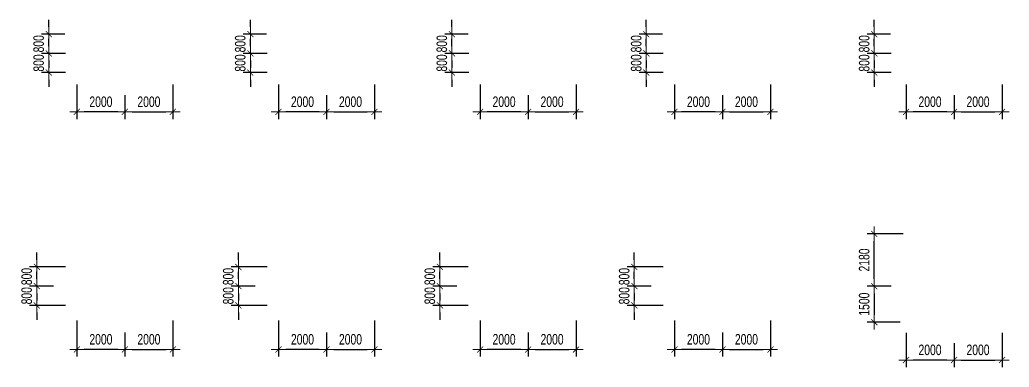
# Model space of a CAD drawing. Header units: millimetres. Extents: x -259680 to 389590, y -106473 to 139263.
# Drawn here: x 101419 to 142650, y 68222 to 82700 of the extents above; entities that cross this region are included whole.
import ezdxf

# ---------------------------------------------------------------- set-up
doc = ezdxf.new("R2010")
doc.units = ezdxf.units.MM
doc.layers.get('Defpoints').update_dxf_attribs({"color": 151, "lineweight": 9})
doc.layers.add('NDC_S_DIM', color=1, linetype='Continuous', lineweight=15)
doc.styles.add('NDC_DIM', font='', dxfattribs={"width": 0.75})
doc.styles.get('NDC_DIM').set_extended_font_data('Dotum')
doc.dimstyles.new('NDC_dim_200', dxfattribs={"dimscale": 200, "dimtxt": 2.2, "dimasz": 1.5, "dimexe": 1.5, "dimexo": 2.5, "dimgap": 1, "dimtad": 1, "dimdec": 0, "dimzin": 0, "dimdsep": 46, "dimtxsty": 'NDC_DIM', "dimblk": 'DIMMARK', "dimcen": 0.09, "dimdle": 1.2, "dimclrd": 1, "dimclre": 1, "dimclrt": 3, "dimadec": 0, "dimazin": 0, "dimtfac": 1, "dimtdec": 0, "dimtix": 1, "dimtofl": 0, "dimtmove": 0, "dimatfit": 3, "dimfxl": 6, "dimfxlon": 1, "dimtolj": 1, "dimtzin": 0, "dimarcsym": 0})

# ---------------------------------------------------------------- blocks, each defined once
blk = doc.blocks.new('DIMMARK')
at = {"layer": 'NDC_S_DIM', "color": 1}
blk.add_line((-1.5, 0), (1, 0), dxfattribs=at)
at = {"layer": 'NDC_S_DIM', "color": 2, "const_width": 0.1}
blk.add_lwpolyline([(-0.42, -0.42), (0.42, 0.42)], dxfattribs=at)
blk = doc.blocks.new('*D536')
at = {"layer": 'Defpoints', "color": 0, "ltscale": 100, "transparency": 16777216}
for p in [(107800, 80500), (105800, 80062), (107800, 78862)]:
    blk.add_point(p, dxfattribs=at)
at = {"layer": 'NDC_S_DIM', "color": 1, "lineweight": -2, "ltscale": 100, "transparency": 16777216}
for p, q in [((107800, 80000), (107800, 78562)), ((105800, 79562), (105800, 78562)), ((106100, 78862), (107500, 78862))]:
    blk.add_line(p, q, dxfattribs=at)
at = {"layer": 'NDC_S_DIM', "color": 1, "lineweight": -2, "ltscale": 100, "transparency": 16777216, "xscale": 300, "yscale": 300, "zscale": 300, "rotation": 180}
blk.add_blockref('DIMMARK', (105800, 78862), dxfattribs=at)
at = {"layer": 'NDC_S_DIM', "color": 1, "lineweight": -2, "ltscale": 100, "transparency": 16777216, "xscale": 300, "yscale": 300, "zscale": 300}
blk.add_blockref('DIMMARK', (107800, 78862), dxfattribs=at)
at = {"layer": 'NDC_S_DIM', "color": 3, "ltscale": 100, "transparency": 16777216, "insert": (106800, 79282), "char_height": 440, "attachment_point": 5, "style": 'NDC_DIM'}
blk.add_mtext('\\A1;2000', dxfattribs=at)
blk = doc.blocks.new('*D537')
at = {"layer": 'Defpoints', "color": 0, "ltscale": 100, "transparency": 16777216}
for p in [(103800, 80500), (105800, 80062), (103800, 78862)]:
    blk.add_point(p, dxfattribs=at)
at = {"layer": 'NDC_S_DIM', "color": 1, "lineweight": -2, "ltscale": 100, "transparency": 16777216}
for p, q in [((103800, 80000), (103800, 78562)), ((105800, 79562), (105800, 78562)), ((105500, 78862), (104100, 78862))]:
    blk.add_line(p, q, dxfattribs=at)
at = {"layer": 'NDC_S_DIM', "color": 1, "lineweight": -2, "ltscale": 100, "transparency": 16777216, "xscale": 300, "yscale": 300, "zscale": 300, "rotation": 180}
blk.add_blockref('DIMMARK', (103800, 78862), dxfattribs=at)
at = {"layer": 'NDC_S_DIM', "color": 1, "lineweight": -2, "ltscale": 100, "transparency": 16777216, "xscale": 300, "yscale": 300, "zscale": 300}
blk.add_blockref('DIMMARK', (105800, 78862), dxfattribs=at)
at = {"layer": 'NDC_S_DIM', "color": 3, "ltscale": 100, "transparency": 16777216, "insert": (104800, 79282), "char_height": 440, "attachment_point": 5, "style": 'NDC_DIM'}
blk.add_mtext('\\A1;2000', dxfattribs=at)
blk = doc.blocks.new('*D538')
at = {"layer": 'Defpoints', "color": 0, "ltscale": 100, "transparency": 16777216}
for p in [(103828, 81300), (102628, 80500), (103828, 80500)]:
    blk.add_point(p, dxfattribs=at)
at = {"layer": 'NDC_S_DIM', "color": 1, "lineweight": -2, "ltscale": 100, "transparency": 16777216}
for p, q in [((102628, 81600), (102628, 81900)), ((103328, 81300), (102328, 81300)), ((103328, 80500), (102328, 80500)), ((102628, 80200), (102628, 79900))]:
    blk.add_line(p, q, dxfattribs=at)
at = {"layer": 'NDC_S_DIM', "color": 1, "lineweight": -2, "ltscale": 100, "transparency": 16777216, "xscale": 300, "yscale": 300, "zscale": 300}
for p, rotation in [((102628, 81300), 270), ((102628, 80500), 90)]:
    blk.add_blockref('DIMMARK', p, dxfattribs=dict(at, rotation=rotation))
at = {"layer": 'NDC_S_DIM', "color": 3, "ltscale": 100, "transparency": 16777216, "insert": (102208, 80900), "char_height": 440, "attachment_point": 5, "rotation": 90, "style": 'NDC_DIM'}
blk.add_mtext('\\A1;800', dxfattribs=at)
blk = doc.blocks.new('*D539')
at = {"layer": 'Defpoints', "color": 0, "ltscale": 100, "transparency": 16777216}
for p in [(102628, 82100), (103800, 82100), (103828, 81300)]:
    blk.add_point(p, dxfattribs=at)
at = {"layer": 'NDC_S_DIM', "color": 1, "lineweight": -2, "ltscale": 100, "transparency": 16777216}
for p, q in [((102628, 82400), (102628, 82700)), ((103300, 82100), (102328, 82100)), ((103328, 81300), (102328, 81300)), ((102628, 81000), (102628, 80700))]:
    blk.add_line(p, q, dxfattribs=at)
at = {"layer": 'NDC_S_DIM', "color": 1, "lineweight": -2, "ltscale": 100, "transparency": 16777216, "xscale": 300, "yscale": 300, "zscale": 300}
for p, rotation in [((102628, 82100), 270), ((102628, 81300), 90)]:
    blk.add_blockref('DIMMARK', p, dxfattribs=dict(at, rotation=rotation))
at = {"layer": 'NDC_S_DIM', "color": 3, "ltscale": 100, "transparency": 16777216, "insert": (102208, 81700), "char_height": 440, "attachment_point": 5, "rotation": 90, "style": 'NDC_DIM'}
blk.add_mtext('\\A1;800', dxfattribs=at)
blk = doc.blocks.new('*D540')
at = {"layer": 'Defpoints', "color": 0, "ltscale": 100, "transparency": 16777216}
for p in [(116200, 80500), (114200, 80062), (116200, 78862)]:
    blk.add_point(p, dxfattribs=at)
at = {"layer": 'NDC_S_DIM', "color": 1, "lineweight": -2, "ltscale": 100, "transparency": 16777216}
for p, q in [((116200, 80000), (116200, 78562)), ((114200, 79562), (114200, 78562)), ((114500, 78862), (115900, 78862))]:
    blk.add_line(p, q, dxfattribs=at)
at = {"layer": 'NDC_S_DIM', "color": 1, "lineweight": -2, "ltscale": 100, "transparency": 16777216, "xscale": 300, "yscale": 300, "zscale": 300, "rotation": 180}
blk.add_blockref('DIMMARK', (114200, 78862), dxfattribs=at)
at = {"layer": 'NDC_S_DIM', "color": 1, "lineweight": -2, "ltscale": 100, "transparency": 16777216, "xscale": 300, "yscale": 300, "zscale": 300}
blk.add_blockref('DIMMARK', (116200, 78862), dxfattribs=at)
at = {"layer": 'NDC_S_DIM', "color": 3, "ltscale": 100, "transparency": 16777216, "insert": (115200, 79282), "char_height": 440, "attachment_point": 5, "style": 'NDC_DIM'}
blk.add_mtext('\\A1;2000', dxfattribs=at)
blk = doc.blocks.new('*D541')
at = {"layer": 'Defpoints', "color": 0, "ltscale": 100, "transparency": 16777216}
for p in [(112200, 80500), (114200, 80062), (112200, 78862)]:
    blk.add_point(p, dxfattribs=at)
at = {"layer": 'NDC_S_DIM', "color": 1, "lineweight": -2, "ltscale": 100, "transparency": 16777216}
for p, q in [((112200, 80000), (112200, 78562)), ((114200, 79562), (114200, 78562)), ((113900, 78862), (112500, 78862))]:
    blk.add_line(p, q, dxfattribs=at)
at = {"layer": 'NDC_S_DIM', "color": 1, "lineweight": -2, "ltscale": 100, "transparency": 16777216, "xscale": 300, "yscale": 300, "zscale": 300, "rotation": 180}
blk.add_blockref('DIMMARK', (112200, 78862), dxfattribs=at)
at = {"layer": 'NDC_S_DIM', "color": 1, "lineweight": -2, "ltscale": 100, "transparency": 16777216, "xscale": 300, "yscale": 300, "zscale": 300}
blk.add_blockref('DIMMARK', (114200, 78862), dxfattribs=at)
at = {"layer": 'NDC_S_DIM', "color": 3, "ltscale": 100, "transparency": 16777216, "insert": (113200, 79282), "char_height": 440, "attachment_point": 5, "style": 'NDC_DIM'}
blk.add_mtext('\\A1;2000', dxfattribs=at)
blk = doc.blocks.new('*D542')
at = {"layer": 'Defpoints', "color": 0, "ltscale": 100, "transparency": 16777216}
for p in [(112228, 81300), (111028, 80500), (112228, 80500)]:
    blk.add_point(p, dxfattribs=at)
at = {"layer": 'NDC_S_DIM', "color": 1, "lineweight": -2, "ltscale": 100, "transparency": 16777216}
for p, q in [((111028, 81600), (111028, 81900)), ((111728, 81300), (110728, 81300)), ((111728, 80500), (110728, 80500)), ((111028, 80200), (111028, 79900))]:
    blk.add_line(p, q, dxfattribs=at)
at = {"layer": 'NDC_S_DIM', "color": 1, "lineweight": -2, "ltscale": 100, "transparency": 16777216, "xscale": 300, "yscale": 300, "zscale": 300}
for p, rotation in [((111028, 81300), 270), ((111028, 80500), 90)]:
    blk.add_blockref('DIMMARK', p, dxfattribs=dict(at, rotation=rotation))
at = {"layer": 'NDC_S_DIM', "color": 3, "ltscale": 100, "transparency": 16777216, "insert": (110608, 80900), "char_height": 440, "attachment_point": 5, "rotation": 90, "style": 'NDC_DIM'}
blk.add_mtext('\\A1;800', dxfattribs=at)
blk = doc.blocks.new('*D597')
at = {"layer": 'Defpoints', "color": 0, "ltscale": 100, "transparency": 16777216}
for p in [(111028, 82100), (112200, 82100), (112228, 81300)]:
    blk.add_point(p, dxfattribs=at)
at = {"layer": 'NDC_S_DIM', "color": 1, "lineweight": -2, "ltscale": 100, "transparency": 16777216}
for p, q in [((111028, 82400), (111028, 82700)), ((111700, 82100), (110728, 82100)), ((111728, 81300), (110728, 81300)), ((111028, 81000), (111028, 80700))]:
    blk.add_line(p, q, dxfattribs=at)
at = {"layer": 'NDC_S_DIM', "color": 1, "lineweight": -2, "ltscale": 100, "transparency": 16777216, "xscale": 300, "yscale": 300, "zscale": 300}
for p, rotation in [((111028, 82100), 270), ((111028, 81300), 90)]:
    blk.add_blockref('DIMMARK', p, dxfattribs=dict(at, rotation=rotation))
at = {"layer": 'NDC_S_DIM', "color": 3, "ltscale": 100, "transparency": 16777216, "insert": (110608, 81700), "char_height": 440, "attachment_point": 5, "rotation": 90, "style": 'NDC_DIM'}
blk.add_mtext('\\A1;800', dxfattribs=at)
blk = doc.blocks.new('*D598')
at = {"layer": 'Defpoints', "color": 0, "ltscale": 100, "transparency": 16777216}
for p in [(132700, 80500), (130700, 80062), (132700, 78862)]:
    blk.add_point(p, dxfattribs=at)
at = {"layer": 'NDC_S_DIM', "color": 1, "lineweight": -2, "ltscale": 100, "transparency": 16777216}
for p, q in [((132700, 80000), (132700, 78562)), ((130700, 79562), (130700, 78562)), ((131000, 78862), (132400, 78862))]:
    blk.add_line(p, q, dxfattribs=at)
at = {"layer": 'NDC_S_DIM', "color": 1, "lineweight": -2, "ltscale": 100, "transparency": 16777216, "xscale": 300, "yscale": 300, "zscale": 300, "rotation": 180}
blk.add_blockref('DIMMARK', (130700, 78862), dxfattribs=at)
at = {"layer": 'NDC_S_DIM', "color": 1, "lineweight": -2, "ltscale": 100, "transparency": 16777216, "xscale": 300, "yscale": 300, "zscale": 300}
blk.add_blockref('DIMMARK', (132700, 78862), dxfattribs=at)
at = {"layer": 'NDC_S_DIM', "color": 3, "ltscale": 100, "transparency": 16777216, "insert": (131700, 79282), "char_height": 440, "attachment_point": 5, "style": 'NDC_DIM'}
blk.add_mtext('\\A1;2000', dxfattribs=at)
blk = doc.blocks.new('*D599')
at = {"layer": 'Defpoints', "color": 0, "ltscale": 100, "transparency": 16777216}
for p in [(128700, 80500), (130700, 80062), (128700, 78862)]:
    blk.add_point(p, dxfattribs=at)
at = {"layer": 'NDC_S_DIM', "color": 1, "lineweight": -2, "ltscale": 100, "transparency": 16777216}
for p, q in [((128700, 80000), (128700, 78562)), ((130700, 79562), (130700, 78562)), ((130400, 78862), (129000, 78862))]:
    blk.add_line(p, q, dxfattribs=at)
at = {"layer": 'NDC_S_DIM', "color": 1, "lineweight": -2, "ltscale": 100, "transparency": 16777216, "xscale": 300, "yscale": 300, "zscale": 300, "rotation": 180}
blk.add_blockref('DIMMARK', (128700, 78862), dxfattribs=at)
at = {"layer": 'NDC_S_DIM', "color": 1, "lineweight": -2, "ltscale": 100, "transparency": 16777216, "xscale": 300, "yscale": 300, "zscale": 300}
blk.add_blockref('DIMMARK', (130700, 78862), dxfattribs=at)
at = {"layer": 'NDC_S_DIM', "color": 3, "ltscale": 100, "transparency": 16777216, "insert": (129700, 79282), "char_height": 440, "attachment_point": 5, "style": 'NDC_DIM'}
blk.add_mtext('\\A1;2000', dxfattribs=at)
blk = doc.blocks.new('*D600')
at = {"layer": 'Defpoints', "color": 0, "ltscale": 100, "transparency": 16777216}
for p in [(128728, 81300), (127528, 80500), (128728, 80500)]:
    blk.add_point(p, dxfattribs=at)
at = {"layer": 'NDC_S_DIM', "color": 1, "lineweight": -2, "ltscale": 100, "transparency": 16777216}
for p, q in [((127528, 81600), (127528, 81900)), ((128228, 81300), (127228, 81300)), ((128228, 80500), (127228, 80500)), ((127528, 80200), (127528, 79900))]:
    blk.add_line(p, q, dxfattribs=at)
at = {"layer": 'NDC_S_DIM', "color": 1, "lineweight": -2, "ltscale": 100, "transparency": 16777216, "xscale": 300, "yscale": 300, "zscale": 300}
for p, rotation in [((127528, 81300), 270), ((127528, 80500), 90)]:
    blk.add_blockref('DIMMARK', p, dxfattribs=dict(at, rotation=rotation))
at = {"layer": 'NDC_S_DIM', "color": 3, "ltscale": 100, "transparency": 16777216, "insert": (127108, 80900), "char_height": 440, "attachment_point": 5, "rotation": 90, "style": 'NDC_DIM'}
blk.add_mtext('\\A1;800', dxfattribs=at)
blk = doc.blocks.new('*D601')
at = {"layer": 'Defpoints', "color": 0, "ltscale": 100, "transparency": 16777216}
for p in [(127528, 82100), (128700, 82100), (128728, 81300)]:
    blk.add_point(p, dxfattribs=at)
at = {"layer": 'NDC_S_DIM', "color": 1, "lineweight": -2, "ltscale": 100, "transparency": 16777216}
for p, q in [((127528, 82400), (127528, 82700)), ((128200, 82100), (127228, 82100)), ((128228, 81300), (127228, 81300)), ((127528, 81000), (127528, 80700))]:
    blk.add_line(p, q, dxfattribs=at)
at = {"layer": 'NDC_S_DIM', "color": 1, "lineweight": -2, "ltscale": 100, "transparency": 16777216, "xscale": 300, "yscale": 300, "zscale": 300}
for p, rotation in [((127528, 82100), 270), ((127528, 81300), 90)]:
    blk.add_blockref('DIMMARK', p, dxfattribs=dict(at, rotation=rotation))
at = {"layer": 'NDC_S_DIM', "color": 3, "ltscale": 100, "transparency": 16777216, "insert": (127108, 81700), "char_height": 440, "attachment_point": 5, "rotation": 90, "style": 'NDC_DIM'}
blk.add_mtext('\\A1;800', dxfattribs=at)
blk = doc.blocks.new('*D602')
at = {"layer": 'Defpoints', "color": 0, "ltscale": 100, "transparency": 16777216}
for p in [(142350, 80500), (140350, 80062), (142350, 78862)]:
    blk.add_point(p, dxfattribs=at)
at = {"layer": 'NDC_S_DIM', "color": 1, "lineweight": -2, "ltscale": 100, "transparency": 16777216}
for p, q in [((142350, 80000), (142350, 78562)), ((140350, 79562), (140350, 78562)), ((140650, 78862), (142050, 78862))]:
    blk.add_line(p, q, dxfattribs=at)
at = {"layer": 'NDC_S_DIM', "color": 1, "lineweight": -2, "ltscale": 100, "transparency": 16777216, "xscale": 300, "yscale": 300, "zscale": 300, "rotation": 180}
blk.add_blockref('DIMMARK', (140350, 78862), dxfattribs=at)
at = {"layer": 'NDC_S_DIM', "color": 1, "lineweight": -2, "ltscale": 100, "transparency": 16777216, "xscale": 300, "yscale": 300, "zscale": 300}
blk.add_blockref('DIMMARK', (142350, 78862), dxfattribs=at)
at = {"layer": 'NDC_S_DIM', "color": 3, "ltscale": 100, "transparency": 16777216, "insert": (141350, 79282), "char_height": 440, "attachment_point": 5, "style": 'NDC_DIM'}
blk.add_mtext('\\A1;2000', dxfattribs=at)
blk = doc.blocks.new('*D603')
at = {"layer": 'Defpoints', "color": 0, "ltscale": 100, "transparency": 16777216}
for p in [(138350, 80500), (140350, 80062), (138350, 78862)]:
    blk.add_point(p, dxfattribs=at)
at = {"layer": 'NDC_S_DIM', "color": 1, "lineweight": -2, "ltscale": 100, "transparency": 16777216}
for p, q in [((138350, 80000), (138350, 78562)), ((140350, 79562), (140350, 78562)), ((140050, 78862), (138650, 78862))]:
    blk.add_line(p, q, dxfattribs=at)
at = {"layer": 'NDC_S_DIM', "color": 1, "lineweight": -2, "ltscale": 100, "transparency": 16777216, "xscale": 300, "yscale": 300, "zscale": 300, "rotation": 180}
blk.add_blockref('DIMMARK', (138350, 78862), dxfattribs=at)
at = {"layer": 'NDC_S_DIM', "color": 1, "lineweight": -2, "ltscale": 100, "transparency": 16777216, "xscale": 300, "yscale": 300, "zscale": 300}
blk.add_blockref('DIMMARK', (140350, 78862), dxfattribs=at)
at = {"layer": 'NDC_S_DIM', "color": 3, "ltscale": 100, "transparency": 16777216, "insert": (139350, 79282), "char_height": 440, "attachment_point": 5, "style": 'NDC_DIM'}
blk.add_mtext('\\A1;2000', dxfattribs=at)
blk = doc.blocks.new('*D604')
at = {"layer": 'Defpoints', "color": 0, "ltscale": 100, "transparency": 16777216}
for p in [(138228, 81300), (137028, 80500), (138228, 80500)]:
    blk.add_point(p, dxfattribs=at)
at = {"layer": 'NDC_S_DIM', "color": 1, "lineweight": -2, "ltscale": 100, "transparency": 16777216}
for p, q in [((137028, 81600), (137028, 81900)), ((137728, 81300), (136728, 81300)), ((137728, 80500), (136728, 80500)), ((137028, 80200), (137028, 79900))]:
    blk.add_line(p, q, dxfattribs=at)
at = {"layer": 'NDC_S_DIM', "color": 1, "lineweight": -2, "ltscale": 100, "transparency": 16777216, "xscale": 300, "yscale": 300, "zscale": 300}
for p, rotation in [((137028, 81300), 270), ((137028, 80500), 90)]:
    blk.add_blockref('DIMMARK', p, dxfattribs=dict(at, rotation=rotation))
at = {"layer": 'NDC_S_DIM', "color": 3, "ltscale": 100, "transparency": 16777216, "insert": (136608, 80900), "char_height": 440, "attachment_point": 5, "rotation": 90, "style": 'NDC_DIM'}
blk.add_mtext('\\A1;800', dxfattribs=at)
blk = doc.blocks.new('*D605')
at = {"layer": 'Defpoints', "color": 0, "ltscale": 100, "transparency": 16777216}
for p in [(137028, 82100), (138200, 82100), (138228, 81300)]:
    blk.add_point(p, dxfattribs=at)
at = {"layer": 'NDC_S_DIM', "color": 1, "lineweight": -2, "ltscale": 100, "transparency": 16777216}
for p, q in [((137028, 82400), (137028, 82700)), ((137700, 82100), (136728, 82100)), ((137728, 81300), (136728, 81300)), ((137028, 81000), (137028, 80700))]:
    blk.add_line(p, q, dxfattribs=at)
at = {"layer": 'NDC_S_DIM', "color": 1, "lineweight": -2, "ltscale": 100, "transparency": 16777216, "xscale": 300, "yscale": 300, "zscale": 300}
for p, rotation in [((137028, 82100), 270), ((137028, 81300), 90)]:
    blk.add_blockref('DIMMARK', p, dxfattribs=dict(at, rotation=rotation))
at = {"layer": 'NDC_S_DIM', "color": 3, "ltscale": 100, "transparency": 16777216, "insert": (136608, 81700), "char_height": 440, "attachment_point": 5, "rotation": 90, "style": 'NDC_DIM'}
blk.add_mtext('\\A1;800', dxfattribs=at)
blk = doc.blocks.new('*D583')
at = {"layer": 'Defpoints', "color": 0, "ltscale": 100, "transparency": 16777216}
for p in [(142350, 70160), (140350, 69722), (142350, 68522)]:
    blk.add_point(p, dxfattribs=at)
at = {"layer": 'NDC_S_DIM', "color": 1, "lineweight": -2, "ltscale": 100, "transparency": 16777216}
for p, q in [((142350, 69660), (142350, 68222)), ((140350, 69222), (140350, 68222)), ((140650, 68522), (142050, 68522))]:
    blk.add_line(p, q, dxfattribs=at)
at = {"layer": 'NDC_S_DIM', "color": 1, "lineweight": -2, "ltscale": 100, "transparency": 16777216, "xscale": 300, "yscale": 300, "zscale": 300, "rotation": 180}
blk.add_blockref('DIMMARK', (140350, 68522), dxfattribs=at)
at = {"layer": 'NDC_S_DIM', "color": 1, "lineweight": -2, "ltscale": 100, "transparency": 16777216, "xscale": 300, "yscale": 300, "zscale": 300}
blk.add_blockref('DIMMARK', (142350, 68522), dxfattribs=at)
at = {"layer": 'NDC_S_DIM', "color": 3, "ltscale": 100, "transparency": 16777216, "insert": (141350, 68942), "char_height": 440, "attachment_point": 5, "style": 'NDC_DIM'}
blk.add_mtext('\\A1;2000', dxfattribs=at)
blk = doc.blocks.new('*D584')
at = {"layer": 'Defpoints', "color": 0, "ltscale": 100, "transparency": 16777216}
for p in [(138350, 70160), (140350, 69722), (138350, 68522)]:
    blk.add_point(p, dxfattribs=at)
at = {"layer": 'NDC_S_DIM', "color": 1, "lineweight": -2, "ltscale": 100, "transparency": 16777216}
for p, q in [((138350, 69660), (138350, 68222)), ((140350, 69222), (140350, 68222)), ((140050, 68522), (138650, 68522))]:
    blk.add_line(p, q, dxfattribs=at)
at = {"layer": 'NDC_S_DIM', "color": 1, "lineweight": -2, "ltscale": 100, "transparency": 16777216, "xscale": 300, "yscale": 300, "zscale": 300, "rotation": 180}
blk.add_blockref('DIMMARK', (138350, 68522), dxfattribs=at)
at = {"layer": 'NDC_S_DIM', "color": 1, "lineweight": -2, "ltscale": 100, "transparency": 16777216, "xscale": 300, "yscale": 300, "zscale": 300}
blk.add_blockref('DIMMARK', (140350, 68522), dxfattribs=at)
at = {"layer": 'NDC_S_DIM', "color": 3, "ltscale": 100, "transparency": 16777216, "insert": (139350, 68942), "char_height": 440, "attachment_point": 5, "style": 'NDC_DIM'}
blk.add_mtext('\\A1;2000', dxfattribs=at)
blk = doc.blocks.new('*D585')
at = {"layer": 'Defpoints', "color": 0, "ltscale": 100, "transparency": 16777216}
for p in [(138228, 71600), (137028, 70100), (138610, 70100)]:
    blk.add_point(p, dxfattribs=at)
at = {"layer": 'NDC_S_DIM', "color": 1, "lineweight": -2, "ltscale": 100, "transparency": 16777216}
for p, q in [((137728, 71600), (136728, 71600)), ((137028, 71300), (137028, 70400)), ((138110, 70100), (136728, 70100))]:
    blk.add_line(p, q, dxfattribs=at)
at = {"layer": 'NDC_S_DIM', "color": 1, "lineweight": -2, "ltscale": 100, "transparency": 16777216, "xscale": 300, "yscale": 300, "zscale": 300}
for p, rotation in [((137028, 71600), 90), ((137028, 70100), 270)]:
    blk.add_blockref('DIMMARK', p, dxfattribs=dict(at, rotation=rotation))
at = {"layer": 'NDC_S_DIM', "color": 3, "ltscale": 100, "transparency": 16777216, "insert": (136608, 70850), "char_height": 440, "attachment_point": 5, "rotation": 90, "style": 'NDC_DIM'}
blk.add_mtext('\\A1;1500', dxfattribs=at)
blk = doc.blocks.new('*D586')
at = {"layer": 'Defpoints', "color": 0, "ltscale": 100, "transparency": 16777216}
for p in [(137028, 73780), (139550, 73780), (138228, 71600)]:
    blk.add_point(p, dxfattribs=at)
at = {"layer": 'NDC_S_DIM', "color": 1, "lineweight": -2, "ltscale": 100, "transparency": 16777216}
for p, q in [((138228, 73780), (136728, 73780)), ((137028, 71900), (137028, 73480)), ((137728, 71600), (136728, 71600))]:
    blk.add_line(p, q, dxfattribs=at)
at = {"layer": 'NDC_S_DIM', "color": 1, "lineweight": -2, "ltscale": 100, "transparency": 16777216, "xscale": 300, "yscale": 300, "zscale": 300}
for p, rotation in [((137028, 73780), 90), ((137028, 71600), 270)]:
    blk.add_blockref('DIMMARK', p, dxfattribs=dict(at, rotation=rotation))
at = {"layer": 'NDC_S_DIM', "color": 3, "ltscale": 100, "transparency": 16777216, "insert": (136608, 72690), "char_height": 440, "attachment_point": 5, "rotation": 90, "style": 'NDC_DIM'}
blk.add_mtext('\\A1;2180', dxfattribs=at)
blk = doc.blocks.new('*D590')
at = {"layer": 'Defpoints', "color": 0, "ltscale": 100, "transparency": 16777216}
for p in [(107800, 71170), (105800, 70162), (107800, 68962)]:
    blk.add_point(p, dxfattribs=at)
at = {"layer": 'NDC_S_DIM', "color": 1, "lineweight": -2, "ltscale": 100, "transparency": 16777216}
for p, q in [((107800, 70162), (107800, 68662)), ((105800, 69662), (105800, 68662)), ((106100, 68962), (107500, 68962))]:
    blk.add_line(p, q, dxfattribs=at)
at = {"layer": 'NDC_S_DIM', "color": 1, "lineweight": -2, "ltscale": 100, "transparency": 16777216, "xscale": 300, "yscale": 300, "zscale": 300, "rotation": 180}
blk.add_blockref('DIMMARK', (105800, 68962), dxfattribs=at)
at = {"layer": 'NDC_S_DIM', "color": 1, "lineweight": -2, "ltscale": 100, "transparency": 16777216, "xscale": 300, "yscale": 300, "zscale": 300}
blk.add_blockref('DIMMARK', (107800, 68962), dxfattribs=at)
at = {"layer": 'NDC_S_DIM', "color": 3, "ltscale": 100, "transparency": 16777216, "insert": (106800, 69382), "char_height": 440, "attachment_point": 5, "style": 'NDC_DIM'}
blk.add_mtext('\\A1;2000', dxfattribs=at)
blk = doc.blocks.new('*D591')
at = {"layer": 'Defpoints', "color": 0, "ltscale": 100, "transparency": 16777216}
for p in [(103800, 71110), (105800, 70162), (103800, 68962)]:
    blk.add_point(p, dxfattribs=at)
at = {"layer": 'NDC_S_DIM', "color": 1, "lineweight": -2, "ltscale": 100, "transparency": 16777216}
for p, q in [((103800, 70162), (103800, 68662)), ((105800, 69662), (105800, 68662)), ((105500, 68962), (104100, 68962))]:
    blk.add_line(p, q, dxfattribs=at)
at = {"layer": 'NDC_S_DIM', "color": 1, "lineweight": -2, "ltscale": 100, "transparency": 16777216, "xscale": 300, "yscale": 300, "zscale": 300, "rotation": 180}
blk.add_blockref('DIMMARK', (103800, 68962), dxfattribs=at)
at = {"layer": 'NDC_S_DIM', "color": 1, "lineweight": -2, "ltscale": 100, "transparency": 16777216, "xscale": 300, "yscale": 300, "zscale": 300}
blk.add_blockref('DIMMARK', (105800, 68962), dxfattribs=at)
at = {"layer": 'NDC_S_DIM', "color": 3, "ltscale": 100, "transparency": 16777216, "insert": (104800, 69382), "char_height": 440, "attachment_point": 5, "style": 'NDC_DIM'}
blk.add_mtext('\\A1;2000', dxfattribs=at)
blk = doc.blocks.new('*D592')
at = {"layer": 'Defpoints', "color": 0, "ltscale": 100, "transparency": 16777216}
for p in [(103328, 71600), (102128, 70800), (104030, 70800)]:
    blk.add_point(p, dxfattribs=at)
at = {"layer": 'NDC_S_DIM', "color": 1, "lineweight": -2, "ltscale": 100, "transparency": 16777216}
for p, q in [((102128, 71900), (102128, 72200)), ((102828, 71600), (101828, 71600)), ((103328, 70800), (101828, 70800)), ((102128, 70500), (102128, 70200))]:
    blk.add_line(p, q, dxfattribs=at)
at = {"layer": 'NDC_S_DIM', "color": 1, "lineweight": -2, "ltscale": 100, "transparency": 16777216, "xscale": 300, "yscale": 300, "zscale": 300}
for p, rotation in [((102128, 71600), 270), ((102128, 70800), 90)]:
    blk.add_blockref('DIMMARK', p, dxfattribs=dict(at, rotation=rotation))
at = {"layer": 'NDC_S_DIM', "color": 3, "ltscale": 100, "transparency": 16777216, "insert": (101708, 71200), "char_height": 440, "attachment_point": 5, "rotation": 90, "style": 'NDC_DIM'}
blk.add_mtext('\\A1;800', dxfattribs=at)
blk = doc.blocks.new('*D593')
at = {"layer": 'Defpoints', "color": 0, "ltscale": 100, "transparency": 16777216}
for p in [(102128, 72400), (103910, 72400), (103328, 71600)]:
    blk.add_point(p, dxfattribs=at)
at = {"layer": 'NDC_S_DIM', "color": 1, "lineweight": -2, "ltscale": 100, "transparency": 16777216}
for p, q in [((102128, 72700), (102128, 73000)), ((103328, 72400), (101828, 72400)), ((102828, 71600), (101828, 71600)), ((102128, 71300), (102128, 71000))]:
    blk.add_line(p, q, dxfattribs=at)
at = {"layer": 'NDC_S_DIM', "color": 1, "lineweight": -2, "ltscale": 100, "transparency": 16777216, "xscale": 300, "yscale": 300, "zscale": 300}
for p, rotation in [((102128, 72400), 270), ((102128, 71600), 90)]:
    blk.add_blockref('DIMMARK', p, dxfattribs=dict(at, rotation=rotation))
at = {"layer": 'NDC_S_DIM', "color": 3, "ltscale": 100, "transparency": 16777216, "insert": (101708, 72000), "char_height": 440, "attachment_point": 5, "rotation": 90, "style": 'NDC_DIM'}
blk.add_mtext('\\A1;800', dxfattribs=at)
blk = doc.blocks.new('*D594')
at = {"layer": 'Defpoints', "color": 0, "ltscale": 100, "transparency": 16777216}
for p in [(116200, 71040), (114200, 70162), (116200, 68962)]:
    blk.add_point(p, dxfattribs=at)
at = {"layer": 'NDC_S_DIM', "color": 1, "lineweight": -2, "ltscale": 100, "transparency": 16777216}
for p, q in [((116200, 70162), (116200, 68662)), ((114200, 69662), (114200, 68662)), ((114500, 68962), (115900, 68962))]:
    blk.add_line(p, q, dxfattribs=at)
at = {"layer": 'NDC_S_DIM', "color": 1, "lineweight": -2, "ltscale": 100, "transparency": 16777216, "xscale": 300, "yscale": 300, "zscale": 300, "rotation": 180}
blk.add_blockref('DIMMARK', (114200, 68962), dxfattribs=at)
at = {"layer": 'NDC_S_DIM', "color": 1, "lineweight": -2, "ltscale": 100, "transparency": 16777216, "xscale": 300, "yscale": 300, "zscale": 300}
blk.add_blockref('DIMMARK', (116200, 68962), dxfattribs=at)
at = {"layer": 'NDC_S_DIM', "color": 3, "ltscale": 100, "transparency": 16777216, "insert": (115200, 69382), "char_height": 440, "attachment_point": 5, "style": 'NDC_DIM'}
blk.add_mtext('\\A1;2000', dxfattribs=at)
blk = doc.blocks.new('*D595')
at = {"layer": 'Defpoints', "color": 0, "ltscale": 100, "transparency": 16777216}
for p in [(112200, 70910), (114200, 70162), (112200, 68962)]:
    blk.add_point(p, dxfattribs=at)
at = {"layer": 'NDC_S_DIM', "color": 1, "lineweight": -2, "ltscale": 100, "transparency": 16777216}
for p, q in [((112200, 70162), (112200, 68662)), ((114200, 69662), (114200, 68662)), ((113900, 68962), (112500, 68962))]:
    blk.add_line(p, q, dxfattribs=at)
at = {"layer": 'NDC_S_DIM', "color": 1, "lineweight": -2, "ltscale": 100, "transparency": 16777216, "xscale": 300, "yscale": 300, "zscale": 300, "rotation": 180}
blk.add_blockref('DIMMARK', (112200, 68962), dxfattribs=at)
at = {"layer": 'NDC_S_DIM', "color": 1, "lineweight": -2, "ltscale": 100, "transparency": 16777216, "xscale": 300, "yscale": 300, "zscale": 300}
blk.add_blockref('DIMMARK', (114200, 68962), dxfattribs=at)
at = {"layer": 'NDC_S_DIM', "color": 3, "ltscale": 100, "transparency": 16777216, "insert": (113200, 69382), "char_height": 440, "attachment_point": 5, "style": 'NDC_DIM'}
blk.add_mtext('\\A1;2000', dxfattribs=at)
blk = doc.blocks.new('*D596')
at = {"layer": 'Defpoints', "color": 0, "ltscale": 100, "transparency": 16777216}
for p in [(111728, 71600), (110528, 70800), (112370, 70800)]:
    blk.add_point(p, dxfattribs=at)
at = {"layer": 'NDC_S_DIM', "color": 1, "lineweight": -2, "ltscale": 100, "transparency": 16777216}
for p, q in [((110528, 71900), (110528, 72200)), ((111228, 71600), (110228, 71600)), ((111728, 70800), (110228, 70800)), ((110528, 70500), (110528, 70200))]:
    blk.add_line(p, q, dxfattribs=at)
at = {"layer": 'NDC_S_DIM', "color": 1, "lineweight": -2, "ltscale": 100, "transparency": 16777216, "xscale": 300, "yscale": 300, "zscale": 300}
for p, rotation in [((110528, 71600), 270), ((110528, 70800), 90)]:
    blk.add_blockref('DIMMARK', p, dxfattribs=dict(at, rotation=rotation))
at = {"layer": 'NDC_S_DIM', "color": 3, "ltscale": 100, "transparency": 16777216, "insert": (110108, 71200), "char_height": 440, "attachment_point": 5, "rotation": 90, "style": 'NDC_DIM'}
blk.add_mtext('\\A1;800', dxfattribs=at)
blk = doc.blocks.new('*D511')
at = {"layer": 'Defpoints', "color": 0, "ltscale": 100, "transparency": 16777216}
for p in [(110528, 72400), (112280, 72400), (111728, 71600)]:
    blk.add_point(p, dxfattribs=at)
at = {"layer": 'NDC_S_DIM', "color": 1, "lineweight": -2, "ltscale": 100, "transparency": 16777216}
for p, q in [((110528, 72700), (110528, 73000)), ((111728, 72400), (110228, 72400)), ((111228, 71600), (110228, 71600)), ((110528, 71300), (110528, 71000))]:
    blk.add_line(p, q, dxfattribs=at)
at = {"layer": 'NDC_S_DIM', "color": 1, "lineweight": -2, "ltscale": 100, "transparency": 16777216, "xscale": 300, "yscale": 300, "zscale": 300}
for p, rotation in [((110528, 72400), 270), ((110528, 71600), 90)]:
    blk.add_blockref('DIMMARK', p, dxfattribs=dict(at, rotation=rotation))
at = {"layer": 'NDC_S_DIM', "color": 3, "ltscale": 100, "transparency": 16777216, "insert": (110108, 72000), "char_height": 440, "attachment_point": 5, "rotation": 90, "style": 'NDC_DIM'}
blk.add_mtext('\\A1;800', dxfattribs=at)
blk = doc.blocks.new('*D512')
at = {"layer": 'Defpoints', "color": 0, "ltscale": 100, "transparency": 16777216}
for p in [(124600, 71080), (122600, 70162), (124600, 68962)]:
    blk.add_point(p, dxfattribs=at)
at = {"layer": 'NDC_S_DIM', "color": 1, "lineweight": -2, "ltscale": 100, "transparency": 16777216}
for p, q in [((124600, 70162), (124600, 68662)), ((122600, 69662), (122600, 68662)), ((122900, 68962), (124300, 68962))]:
    blk.add_line(p, q, dxfattribs=at)
at = {"layer": 'NDC_S_DIM', "color": 1, "lineweight": -2, "ltscale": 100, "transparency": 16777216, "xscale": 300, "yscale": 300, "zscale": 300, "rotation": 180}
blk.add_blockref('DIMMARK', (122600, 68962), dxfattribs=at)
at = {"layer": 'NDC_S_DIM', "color": 1, "lineweight": -2, "ltscale": 100, "transparency": 16777216, "xscale": 300, "yscale": 300, "zscale": 300}
blk.add_blockref('DIMMARK', (124600, 68962), dxfattribs=at)
at = {"layer": 'NDC_S_DIM', "color": 3, "ltscale": 100, "transparency": 16777216, "insert": (123600, 69382), "char_height": 440, "attachment_point": 5, "style": 'NDC_DIM'}
blk.add_mtext('\\A1;2000', dxfattribs=at)
blk = doc.blocks.new('*D513')
at = {"layer": 'Defpoints', "color": 0, "ltscale": 100, "transparency": 16777216}
for p in [(120600, 71020), (122600, 70162), (120600, 68962)]:
    blk.add_point(p, dxfattribs=at)
at = {"layer": 'NDC_S_DIM', "color": 1, "lineweight": -2, "ltscale": 100, "transparency": 16777216}
for p, q in [((120600, 70162), (120600, 68662)), ((122600, 69662), (122600, 68662)), ((122300, 68962), (120900, 68962))]:
    blk.add_line(p, q, dxfattribs=at)
at = {"layer": 'NDC_S_DIM', "color": 1, "lineweight": -2, "ltscale": 100, "transparency": 16777216, "xscale": 300, "yscale": 300, "zscale": 300, "rotation": 180}
blk.add_blockref('DIMMARK', (120600, 68962), dxfattribs=at)
at = {"layer": 'NDC_S_DIM', "color": 1, "lineweight": -2, "ltscale": 100, "transparency": 16777216, "xscale": 300, "yscale": 300, "zscale": 300}
blk.add_blockref('DIMMARK', (122600, 68962), dxfattribs=at)
at = {"layer": 'NDC_S_DIM', "color": 3, "ltscale": 100, "transparency": 16777216, "insert": (121600, 69382), "char_height": 440, "attachment_point": 5, "style": 'NDC_DIM'}
blk.add_mtext('\\A1;2000', dxfattribs=at)
blk = doc.blocks.new('*D514')
at = {"layer": 'Defpoints', "color": 0, "ltscale": 100, "transparency": 16777216}
for p in [(120128, 71600), (118928, 70800), (120600, 70800)]:
    blk.add_point(p, dxfattribs=at)
at = {"layer": 'NDC_S_DIM', "color": 1, "lineweight": -2, "ltscale": 100, "transparency": 16777216}
for p, q in [((118928, 71900), (118928, 72200)), ((119628, 71600), (118628, 71600)), ((120100, 70800), (118628, 70800)), ((118928, 70500), (118928, 70200))]:
    blk.add_line(p, q, dxfattribs=at)
at = {"layer": 'NDC_S_DIM', "color": 1, "lineweight": -2, "ltscale": 100, "transparency": 16777216, "xscale": 300, "yscale": 300, "zscale": 300}
for p, rotation in [((118928, 71600), 270), ((118928, 70800), 90)]:
    blk.add_blockref('DIMMARK', p, dxfattribs=dict(at, rotation=rotation))
at = {"layer": 'NDC_S_DIM', "color": 3, "ltscale": 100, "transparency": 16777216, "insert": (118508, 71200), "char_height": 440, "attachment_point": 5, "rotation": 90, "style": 'NDC_DIM'}
blk.add_mtext('\\A1;800', dxfattribs=at)
blk = doc.blocks.new('*D515')
at = {"layer": 'Defpoints', "color": 0, "ltscale": 100, "transparency": 16777216}
for p in [(118928, 72400), (120600, 72400), (120128, 71600)]:
    blk.add_point(p, dxfattribs=at)
at = {"layer": 'NDC_S_DIM', "color": 1, "lineweight": -2, "ltscale": 100, "transparency": 16777216}
for p, q in [((118928, 72700), (118928, 73000)), ((120100, 72400), (118628, 72400)), ((119628, 71600), (118628, 71600)), ((118928, 71300), (118928, 71000))]:
    blk.add_line(p, q, dxfattribs=at)
at = {"layer": 'NDC_S_DIM', "color": 1, "lineweight": -2, "ltscale": 100, "transparency": 16777216, "xscale": 300, "yscale": 300, "zscale": 300}
for p, rotation in [((118928, 72400), 270), ((118928, 71600), 90)]:
    blk.add_blockref('DIMMARK', p, dxfattribs=dict(at, rotation=rotation))
at = {"layer": 'NDC_S_DIM', "color": 3, "ltscale": 100, "transparency": 16777216, "insert": (118508, 72000), "char_height": 440, "attachment_point": 5, "rotation": 90, "style": 'NDC_DIM'}
blk.add_mtext('\\A1;800', dxfattribs=at)
blk = doc.blocks.new('*D516')
at = {"layer": 'Defpoints', "color": 0, "ltscale": 100, "transparency": 16777216}
for p in [(132700, 71160), (130700, 70162), (132700, 68962)]:
    blk.add_point(p, dxfattribs=at)
at = {"layer": 'NDC_S_DIM', "color": 1, "lineweight": -2, "ltscale": 100, "transparency": 16777216}
for p, q in [((132700, 70162), (132700, 68662)), ((130700, 69662), (130700, 68662)), ((131000, 68962), (132400, 68962))]:
    blk.add_line(p, q, dxfattribs=at)
at = {"layer": 'NDC_S_DIM', "color": 1, "lineweight": -2, "ltscale": 100, "transparency": 16777216, "xscale": 300, "yscale": 300, "zscale": 300, "rotation": 180}
blk.add_blockref('DIMMARK', (130700, 68962), dxfattribs=at)
at = {"layer": 'NDC_S_DIM', "color": 1, "lineweight": -2, "ltscale": 100, "transparency": 16777216, "xscale": 300, "yscale": 300, "zscale": 300}
blk.add_blockref('DIMMARK', (132700, 68962), dxfattribs=at)
at = {"layer": 'NDC_S_DIM', "color": 3, "ltscale": 100, "transparency": 16777216, "insert": (131700, 69382), "char_height": 440, "attachment_point": 5, "style": 'NDC_DIM'}
blk.add_mtext('\\A1;2000', dxfattribs=at)
blk = doc.blocks.new('*D517')
at = {"layer": 'Defpoints', "color": 0, "ltscale": 100, "transparency": 16777216}
for p in [(128700, 71250), (130700, 70162), (128700, 68962)]:
    blk.add_point(p, dxfattribs=at)
at = {"layer": 'NDC_S_DIM', "color": 1, "lineweight": -2, "ltscale": 100, "transparency": 16777216}
for p, q in [((128700, 70162), (128700, 68662)), ((130700, 69662), (130700, 68662)), ((130400, 68962), (129000, 68962))]:
    blk.add_line(p, q, dxfattribs=at)
at = {"layer": 'NDC_S_DIM', "color": 1, "lineweight": -2, "ltscale": 100, "transparency": 16777216, "xscale": 300, "yscale": 300, "zscale": 300, "rotation": 180}
blk.add_blockref('DIMMARK', (128700, 68962), dxfattribs=at)
at = {"layer": 'NDC_S_DIM', "color": 1, "lineweight": -2, "ltscale": 100, "transparency": 16777216, "xscale": 300, "yscale": 300, "zscale": 300}
blk.add_blockref('DIMMARK', (130700, 68962), dxfattribs=at)
at = {"layer": 'NDC_S_DIM', "color": 3, "ltscale": 100, "transparency": 16777216, "insert": (129700, 69382), "char_height": 440, "attachment_point": 5, "style": 'NDC_DIM'}
blk.add_mtext('\\A1;2000', dxfattribs=at)
blk = doc.blocks.new('*D518')
at = {"layer": 'Defpoints', "color": 0, "ltscale": 100, "transparency": 16777216}
for p in [(128228, 71600), (127028, 70800), (128790, 70800)]:
    blk.add_point(p, dxfattribs=at)
at = {"layer": 'NDC_S_DIM', "color": 1, "lineweight": -2, "ltscale": 100, "transparency": 16777216}
for p, q in [((127028, 71900), (127028, 72200)), ((127728, 71600), (126728, 71600)), ((128228, 70800), (126728, 70800)), ((127028, 70500), (127028, 70200))]:
    blk.add_line(p, q, dxfattribs=at)
at = {"layer": 'NDC_S_DIM', "color": 1, "lineweight": -2, "ltscale": 100, "transparency": 16777216, "xscale": 300, "yscale": 300, "zscale": 300}
for p, rotation in [((127028, 71600), 270), ((127028, 70800), 90)]:
    blk.add_blockref('DIMMARK', p, dxfattribs=dict(at, rotation=rotation))
at = {"layer": 'NDC_S_DIM', "color": 3, "ltscale": 100, "transparency": 16777216, "insert": (126608, 71200), "char_height": 440, "attachment_point": 5, "rotation": 90, "style": 'NDC_DIM'}
blk.add_mtext('\\A1;800', dxfattribs=at)
blk = doc.blocks.new('*D519')
at = {"layer": 'Defpoints', "color": 0, "ltscale": 100, "transparency": 16777216}
for p in [(127028, 72400), (128750, 72400), (128228, 71600)]:
    blk.add_point(p, dxfattribs=at)
at = {"layer": 'NDC_S_DIM', "color": 1, "lineweight": -2, "ltscale": 100, "transparency": 16777216}
for p, q in [((127028, 72700), (127028, 73000)), ((128228, 72400), (126728, 72400)), ((127728, 71600), (126728, 71600)), ((127028, 71300), (127028, 71000))]:
    blk.add_line(p, q, dxfattribs=at)
at = {"layer": 'NDC_S_DIM', "color": 1, "lineweight": -2, "ltscale": 100, "transparency": 16777216, "xscale": 300, "yscale": 300, "zscale": 300}
for p, rotation in [((127028, 72400), 270), ((127028, 71600), 90)]:
    blk.add_blockref('DIMMARK', p, dxfattribs=dict(at, rotation=rotation))
at = {"layer": 'NDC_S_DIM', "color": 3, "ltscale": 100, "transparency": 16777216, "insert": (126608, 72000), "char_height": 440, "attachment_point": 5, "rotation": 90, "style": 'NDC_DIM'}
blk.add_mtext('\\A1;800', dxfattribs=at)
blk = doc.blocks.new('*D301')
at = {"layer": 'Defpoints', "color": 0, "ltscale": 100, "transparency": 16777216}
for p in [(124600, 80500), (122600, 80062), (124600, 78862)]:
    blk.add_point(p, dxfattribs=at)
at = {"layer": 'NDC_S_DIM', "color": 1, "lineweight": -2, "ltscale": 100, "transparency": 16777216}
for p, q in [((124600, 80000), (124600, 78562)), ((122600, 79562), (122600, 78562)), ((122900, 78862), (124300, 78862))]:
    blk.add_line(p, q, dxfattribs=at)
at = {"layer": 'NDC_S_DIM', "color": 1, "lineweight": -2, "ltscale": 100, "transparency": 16777216, "xscale": 300, "yscale": 300, "zscale": 300, "rotation": 180}
blk.add_blockref('DIMMARK', (122600, 78862), dxfattribs=at)
at = {"layer": 'NDC_S_DIM', "color": 1, "lineweight": -2, "ltscale": 100, "transparency": 16777216, "xscale": 300, "yscale": 300, "zscale": 300}
blk.add_blockref('DIMMARK', (124600, 78862), dxfattribs=at)
at = {"layer": 'NDC_S_DIM', "color": 3, "ltscale": 100, "transparency": 16777216, "insert": (123600, 79282), "char_height": 440, "attachment_point": 5, "style": 'NDC_DIM'}
blk.add_mtext('\\A1;2000', dxfattribs=at)
blk = doc.blocks.new('*D302')
at = {"layer": 'Defpoints', "color": 0, "ltscale": 100, "transparency": 16777216}
for p in [(120600, 80500), (122600, 80062), (120600, 78862)]:
    blk.add_point(p, dxfattribs=at)
at = {"layer": 'NDC_S_DIM', "color": 1, "lineweight": -2, "ltscale": 100, "transparency": 16777216}
for p, q in [((120600, 80000), (120600, 78562)), ((122600, 79562), (122600, 78562)), ((122300, 78862), (120900, 78862))]:
    blk.add_line(p, q, dxfattribs=at)
at = {"layer": 'NDC_S_DIM', "color": 1, "lineweight": -2, "ltscale": 100, "transparency": 16777216, "xscale": 300, "yscale": 300, "zscale": 300, "rotation": 180}
blk.add_blockref('DIMMARK', (120600, 78862), dxfattribs=at)
at = {"layer": 'NDC_S_DIM', "color": 1, "lineweight": -2, "ltscale": 100, "transparency": 16777216, "xscale": 300, "yscale": 300, "zscale": 300}
blk.add_blockref('DIMMARK', (122600, 78862), dxfattribs=at)
at = {"layer": 'NDC_S_DIM', "color": 3, "ltscale": 100, "transparency": 16777216, "insert": (121600, 79282), "char_height": 440, "attachment_point": 5, "style": 'NDC_DIM'}
blk.add_mtext('\\A1;2000', dxfattribs=at)
blk = doc.blocks.new('*D362')
at = {"layer": 'Defpoints', "color": 0, "ltscale": 100, "transparency": 16777216}
for p in [(120628, 81300), (119428, 80500), (120628, 80500)]:
    blk.add_point(p, dxfattribs=at)
at = {"layer": 'NDC_S_DIM', "color": 1, "lineweight": -2, "ltscale": 100, "transparency": 16777216}
for p, q in [((119428, 81600), (119428, 81900)), ((120128, 81300), (119128, 81300)), ((120128, 80500), (119128, 80500)), ((119428, 80200), (119428, 79900))]:
    blk.add_line(p, q, dxfattribs=at)
at = {"layer": 'NDC_S_DIM', "color": 1, "lineweight": -2, "ltscale": 100, "transparency": 16777216, "xscale": 300, "yscale": 300, "zscale": 300}
for p, rotation in [((119428, 81300), 270), ((119428, 80500), 90)]:
    blk.add_blockref('DIMMARK', p, dxfattribs=dict(at, rotation=rotation))
at = {"layer": 'NDC_S_DIM', "color": 3, "ltscale": 100, "transparency": 16777216, "insert": (119008, 80900), "char_height": 440, "attachment_point": 5, "rotation": 90, "style": 'NDC_DIM'}
blk.add_mtext('\\A1;800', dxfattribs=at)
blk = doc.blocks.new('*D363')
at = {"layer": 'Defpoints', "color": 0, "ltscale": 100, "transparency": 16777216}
for p in [(119428, 82100), (120600, 82100), (120628, 81300)]:
    blk.add_point(p, dxfattribs=at)
at = {"layer": 'NDC_S_DIM', "color": 1, "lineweight": -2, "ltscale": 100, "transparency": 16777216}
for p, q in [((119428, 82400), (119428, 82700)), ((120100, 82100), (119128, 82100)), ((120128, 81300), (119128, 81300)), ((119428, 81000), (119428, 80700))]:
    blk.add_line(p, q, dxfattribs=at)
at = {"layer": 'NDC_S_DIM', "color": 1, "lineweight": -2, "ltscale": 100, "transparency": 16777216, "xscale": 300, "yscale": 300, "zscale": 300}
for p, rotation in [((119428, 82100), 270), ((119428, 81300), 90)]:
    blk.add_blockref('DIMMARK', p, dxfattribs=dict(at, rotation=rotation))
at = {"layer": 'NDC_S_DIM', "color": 3, "ltscale": 100, "transparency": 16777216, "insert": (119008, 81700), "char_height": 440, "attachment_point": 5, "rotation": 90, "style": 'NDC_DIM'}
blk.add_mtext('\\A1;800', dxfattribs=at)

msp = doc.modelspace()

# ---------------------------------------------------------------- dimensions: what is measured, and where the dimension line sits
at = {"layer": 'NDC_S_DIM', "ltscale": 100}
for base, p1, p2, angle, picture, middle in [((102628.4, 82100), (103828.4, 81300), (103800, 82100), 90, '*D539', (102208.1, 81700)), ((111028.4, 82100), (112228.4, 81300), (112200, 82100), 90, '*D597', (110608.1, 81700)), ((119428.4, 82100), (120628.4, 81300), (120600, 82100), 90, '*D363', (119008.1, 81700)), ((127528.4, 82100), (128728.4, 81300), (128700, 82100), 90, '*D601', (127108.1, 81700)), ((137028.4, 82100), (138228.4, 81300), (138200, 82100), 90, '*D605', (136608.1, 81700)), ((102628.4, 80500), (103828.4, 81300), (103828.4, 80500), 270, '*D538', (102208.1, 80900)), ((111028.4, 80500), (112228.4, 81300), (112228.4, 80500), 270, '*D542', (110608.1, 80900)), ((119428.4, 80500), (120628.4, 81300), (120628.4, 80500), 270, '*D362', (119008.1, 80900)), ((127528.4, 80500), (128728.4, 81300), (128728.4, 80500), 270, '*D600', (127108.1, 80900)), ((137028.4, 80500), (138228.4, 81300), (138228.4, 80500), 270, '*D604', (136608.1, 80900)), ((103800, 78861.7), (105800, 80061.7), (103800, 80500), 180, '*D537', (104800, 79282)), ((112200, 78861.7), (114200, 80061.7), (112200, 80500), 180, '*D541', (113200, 79282)), ((120600, 78861.7), (122600, 80061.7), (120600, 80500), 180, '*D302', (121600, 79282)), ((128700, 78861.7), (130700, 80061.7), (128700, 80500), 180, '*D599', (129700, 79282)), ((138350, 78861.7), (140350, 80061.7), (138350, 80500), 180, '*D603', (139350, 79282)), ((137028.4, 73779.6), (138228.4, 71600), (139550, 73779.6), 90, '*D586', (136608.1, 72689.8)), ((102128.4, 72400), (103328.4, 71600), (103910, 72400), 90, '*D593', (101708.1, 72000)), ((110528.4, 72400), (111728.4, 71600), (112280, 72400), 90, '*D511', (110108.1, 72000)), ((118928.4, 72400), (120128.4, 71600), (120600, 72400), 90, '*D515', (118508.1, 72000)), ((127028.4, 72400), (128228.4, 71600), (128750, 72400), 90, '*D519', (126608.1, 72000)), ((137028.4, 70100.2), (138228.4, 71600), (138610, 70100.2), 270, '*D585', (136608.1, 70850.1)), ((103800, 68961.7), (105800, 70161.7), (103800, 71110), 180, '*D591', (104800, 69382)), ((120600, 68961.7), (122600, 70161.7), (120600, 71020), 180, '*D513', (121600, 69382)), ((128700, 68961.7), (130700, 70161.7), (128700, 71250), 180, '*D517', (129700, 69382)), ((112200, 68961.7), (114200, 70161.7), (112200, 70910), 180, '*D595', (113200, 69382)), ((138350, 68521.7), (140350, 69721.7), (138350, 70160), 180, '*D584', (139350, 68942))]:
    dim = msp.add_linear_dim(base=base, p1=p1, p2=p2, angle=angle, dimstyle='NDC_dim_200', dxfattribs=at)
    dim.commit()
    dim.dimension.update_dxf_attribs({"geometry": picture, "text_midpoint": middle})
for base, p1, p2, picture, middle in [((107800, 78861.7), (105800, 80061.7), (107800, 80500), '*D536', (106800, 79282)), ((116200, 78861.7), (114200, 80061.7), (116200, 80500), '*D540', (115200, 79282)), ((124600, 78861.7), (122600, 80061.7), (124600, 80500), '*D301', (123600, 79282)), ((132700, 78861.7), (130700, 80061.7), (132700, 80500), '*D598', (131700, 79282)), ((142350, 78861.7), (140350, 80061.7), (142350, 80500), '*D602', (141350, 79282)), ((107800, 68961.7), (105800, 70161.7), (107800, 71170), '*D590', (106800, 69382)), ((116200, 68961.7), (114200, 70161.7), (116200, 71040), '*D594', (115200, 69382)), ((124600, 68961.7), (122600, 70161.7), (124600, 71080), '*D512', (123600, 69382)), ((132700, 68961.7), (130700, 70161.7), (132700, 71160), '*D516', (131700, 69382)), ((142350, 68521.7), (140350, 69721.7), (142350, 70160), '*D583', (141350, 68942))]:
    dim = msp.add_linear_dim(base=base, p1=p1, p2=p2, dimstyle='NDC_dim_200', dxfattribs=at)
    dim.commit()
    dim.dimension.update_dxf_attribs({"geometry": picture, "text_midpoint": middle})
for base, p1, p2, picture, middle in [((102128.4, 70800), (103328.4, 71600), (104030, 70800), '*D592', (102128.4, 71200)), ((110528.4, 70800), (111728.4, 71600), (112370, 70800), '*D596', (110528.4, 71200)), ((118928.4, 70800), (120128.4, 71600), (120600, 70800), '*D514', (118928.4, 71200)), ((127028.4, 70800), (128228.4, 71600), (128790, 70800), '*D518', (127028.4, 71200))]:
    dim = msp.add_linear_dim(base=base, p1=p1, p2=p2, angle=270, dimstyle='NDC_dim_200', dxfattribs=at)
    dim.commit()
    dim.dimension.update_dxf_attribs({"geometry": picture, "text_midpoint": middle, "dimtype": 160})

doc.saveas('drawing.dxf')
